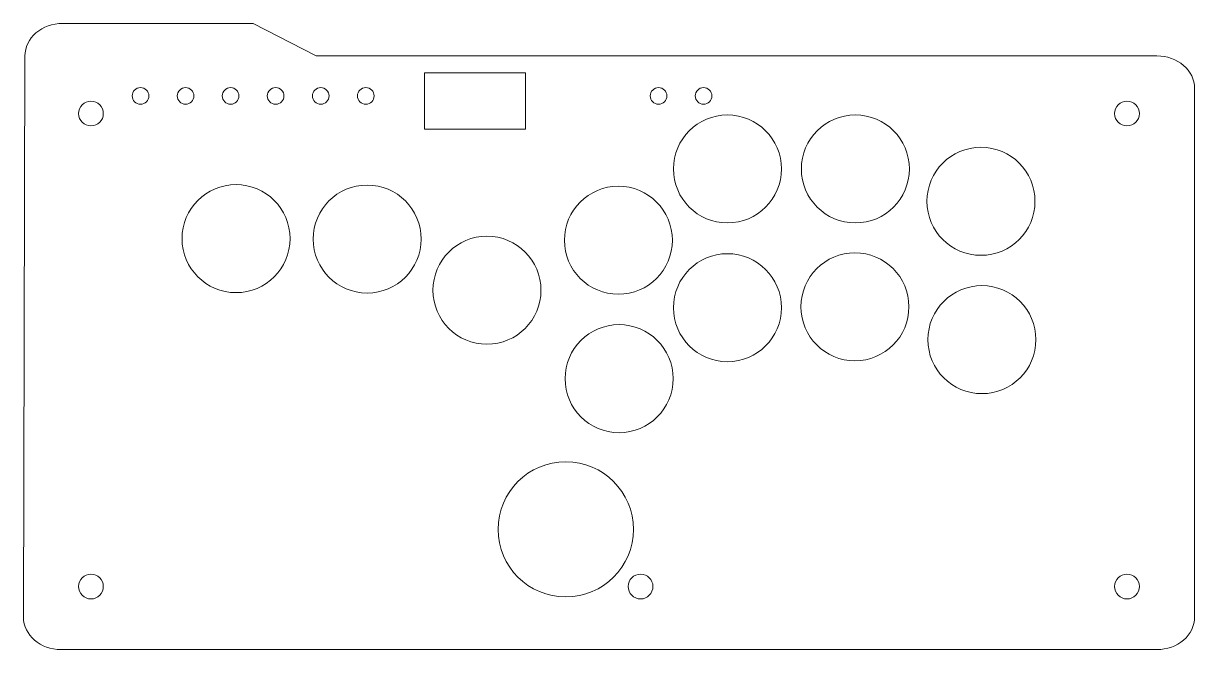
# Model space of a CAD drawing. Header units: inches. Extents: x -5.1 to 5.1, y -2.8 to 2.6.
import ezdxf

# ---------------------------------------------------------------- set-up
doc = ezdxf.new("R2010")
doc.units = ezdxf.units.IN
doc.header["$MEASUREMENT"] = 0
doc.layers.add('Layer 1', color=7, linetype='Continuous')

msp = doc.modelspace()

# ---------------------------------------------------------------- linework, layer by layer
at = {"layer": 'Layer 1', "color": 250, "lineweight": 18}
msp.add_lwpolyline([(-1.619, 1.713), (-0.734, 1.713), (-0.734, 2.205), (-1.619, 2.205), (-1.619, 1.713)], close=True, dxfattribs=at)
for centre, major_axis, ratio in [((1.03, 1.366), (0, 0.472), 1), ((2.148, 1.366), (0, 0.472), 1), ((3.246, 1.083), (0, 0.472), 1), ((-3.265, 0.757), (0, 0.472), 1), ((-2.119, 0.753), (0, 0.472), 1), ((0.077, 0.743), (0, 0.472), 1), ((-1.072, 0.306), (0, 0.472), 1), ((1.03, 0.153), (0, 0.472), 1), ((2.144, 0.161), (0, 0.472), 1), ((3.254, -0.126), (0, 0.472), 1), ((0.083, -0.467), (0, 0.472), 1), ((-0.383, -1.784), (0.591, 0), 0.999993)]:
    msp.add_ellipse(centre, major_axis=major_axis, ratio=ratio, dxfattribs=at)
at = {"layer": 'Layer 1', "color": 250, "lineweight": 9}
for points, knots in [([(-4.782, 2.638), (-4.869, 2.638), (-4.952, 2.608), (-5.014, 2.555), (-5.076, 2.501), (-5.11, 2.429), (-5.11, 2.354), (-5.11, 2.354), (-5.123, -2.551), (-5.123, -2.551), (-5.123, -2.708), (-4.976, -2.835), (-4.795, -2.835), (-4.795, -2.835), (4.784, -2.835), (4.784, -2.835), (4.871, -2.835), (4.955, -2.805), (5.017, -2.752), (5.078, -2.698), (5.113, -2.626), (5.113, -2.551), (5.113, -2.551), (5.113, 2.07), (5.113, 2.07), (5.113, 2.146), (5.078, 2.218), (5.017, 2.271), (4.955, 2.324), (4.871, 2.354), (4.784, 2.354), (4.784, 2.354), (-2.565, 2.354), (-2.565, 2.354), (-2.565, 2.354), (-3.116, 2.638), (-3.116, 2.638), (-3.116, 2.638), (-4.782, 2.638), (-4.782, 2.638)], [0, 0, 0, 0, 0.076923, 0.076923, 0.076923, 0.153846, 0.153846, 0.153846, 0.230769, 0.230769, 0.230769, 0.307692, 0.307692, 0.307692, 0.384615, 0.384615, 0.384615, 0.461538, 0.461538, 0.461538, 0.538462, 0.538462, 0.538462, 0.615385, 0.615385, 0.615385, 0.692308, 0.692308, 0.692308, 0.769231, 0.769231, 0.769231, 0.846154, 0.846154, 0.846154, 0.923077, 0.923077, 0.923077, 1, 1, 1, 1]), ([(-4.027, 2.004), (-4.027, 2.044), (-4.06, 2.077), (-4.1, 2.077), (-4.14, 2.077), (-4.173, 2.044), (-4.173, 2.004), (-4.173, 1.964), (-4.14, 1.931), (-4.1, 1.931), (-4.06, 1.931), (-4.027, 1.964), (-4.027, 2.004)], [0, 0, 0, 0, 0.25, 0.25, 0.25, 0.5, 0.5, 0.5, 0.75, 0.75, 0.75, 1, 1, 1, 1]), ([(-3.633, 2.004), (-3.633, 2.044), (-3.666, 2.077), (-3.706, 2.077), (-3.746, 2.077), (-3.779, 2.044), (-3.779, 2.004), (-3.779, 1.964), (-3.746, 1.931), (-3.706, 1.931), (-3.666, 1.931), (-3.633, 1.964), (-3.633, 2.004)], [0, 0, 0, 0, 0.25, 0.25, 0.25, 0.5, 0.5, 0.5, 0.75, 0.75, 0.75, 1, 1, 1, 1]), ([(-3.24, 2.004), (-3.24, 2.044), (-3.272, 2.077), (-3.312, 2.077), (-3.353, 2.077), (-3.385, 2.044), (-3.385, 2.004), (-3.385, 1.964), (-3.353, 1.931), (-3.312, 1.931), (-3.272, 1.931), (-3.24, 1.964), (-3.24, 2.004)], [0, 0, 0, 0, 0.25, 0.25, 0.25, 0.5, 0.5, 0.5, 0.75, 0.75, 0.75, 1, 1, 1, 1]), ([(-2.846, 2.004), (-2.846, 2.044), (-2.878, 2.077), (-2.919, 2.077), (-2.959, 2.077), (-2.992, 2.044), (-2.992, 2.004), (-2.992, 1.964), (-2.959, 1.931), (-2.919, 1.931), (-2.878, 1.931), (-2.846, 1.964), (-2.846, 2.004)], [0, 0, 0, 0, 0.25, 0.25, 0.25, 0.5, 0.5, 0.5, 0.75, 0.75, 0.75, 1, 1, 1, 1]), ([(-2.452, 2.004), (-2.452, 2.044), (-2.485, 2.077), (-2.525, 2.077), (-2.565, 2.077), (-2.598, 2.044), (-2.598, 2.004), (-2.598, 1.964), (-2.565, 1.931), (-2.525, 1.931), (-2.485, 1.931), (-2.452, 1.964), (-2.452, 2.004)], [0, 0, 0, 0, 0.25, 0.25, 0.25, 0.5, 0.5, 0.5, 0.75, 0.75, 0.75, 1, 1, 1, 1]), ([(-2.058, 2.004), (-2.058, 2.044), (-2.091, 2.077), (-2.131, 2.077), (-2.172, 2.077), (-2.204, 2.044), (-2.204, 2.004), (-2.204, 1.964), (-2.172, 1.931), (-2.131, 1.931), (-2.091, 1.931), (-2.058, 1.964), (-2.058, 2.004)], [0, 0, 0, 0, 0.25, 0.25, 0.25, 0.5, 0.5, 0.5, 0.75, 0.75, 0.75, 1, 1, 1, 1]), ([(0.501, 2.004), (0.501, 2.044), (0.468, 2.077), (0.428, 2.077), (0.388, 2.077), (0.355, 2.044), (0.355, 2.004), (0.355, 1.964), (0.388, 1.931), (0.428, 1.931), (0.468, 1.931), (0.501, 1.964), (0.501, 2.004)], [0, 0, 0, 0, 0.25, 0.25, 0.25, 0.5, 0.5, 0.5, 0.75, 0.75, 0.75, 1, 1, 1, 1]), ([(0.894, 2.004), (0.894, 2.044), (0.862, 2.077), (0.821, 2.077), (0.781, 2.077), (0.749, 2.044), (0.749, 2.004), (0.749, 1.964), (0.781, 1.931), (0.821, 1.931), (0.862, 1.931), (0.894, 1.964), (0.894, 2.004)], [0, 0, 0, 0, 0.25, 0.25, 0.25, 0.5, 0.5, 0.5, 0.75, 0.75, 0.75, 1, 1, 1, 1]), ([(-4.425, 1.85), (-4.425, 1.91), (-4.473, 1.959), (-4.533, 1.959), (-4.593, 1.959), (-4.641, 1.91), (-4.641, 1.85), (-4.641, 1.791), (-4.593, 1.742), (-4.533, 1.742), (-4.473, 1.742), (-4.425, 1.791), (-4.425, 1.85)], [0, 0, 0, 0, 0.25, 0.25, 0.25, 0.5, 0.5, 0.5, 0.75, 0.75, 0.75, 1, 1, 1, 1]), ([(4.631, 1.85), (4.631, 1.91), (4.582, 1.959), (4.522, 1.959), (4.462, 1.959), (4.414, 1.91), (4.414, 1.85), (4.414, 1.791), (4.462, 1.742), (4.522, 1.742), (4.582, 1.742), (4.631, 1.791), (4.631, 1.85)], [0, 0, 0, 0, 0.25, 0.25, 0.25, 0.5, 0.5, 0.5, 0.75, 0.75, 0.75, 1, 1, 1, 1]), ([(-4.425, -2.283), (-4.425, -2.224), (-4.473, -2.175), (-4.533, -2.175), (-4.593, -2.175), (-4.641, -2.224), (-4.641, -2.283), (-4.641, -2.343), (-4.593, -2.392), (-4.533, -2.392), (-4.473, -2.392), (-4.425, -2.343), (-4.425, -2.283)], [0, 0, 0, 0, 0.25, 0.25, 0.25, 0.5, 0.5, 0.5, 0.75, 0.75, 0.75, 1, 1, 1, 1]), ([(0.379, -2.283), (0.379, -2.224), (0.33, -2.175), (0.27, -2.175), (0.211, -2.175), (0.162, -2.224), (0.162, -2.283), (0.162, -2.343), (0.211, -2.392), (0.27, -2.392), (0.33, -2.392), (0.379, -2.343), (0.379, -2.283)], [0, 0, 0, 0, 0.25, 0.25, 0.25, 0.5, 0.5, 0.5, 0.75, 0.75, 0.75, 1, 1, 1, 1]), ([(4.631, -2.283), (4.631, -2.224), (4.582, -2.175), (4.522, -2.175), (4.462, -2.175), (4.414, -2.224), (4.414, -2.283), (4.414, -2.343), (4.462, -2.392), (4.522, -2.392), (4.582, -2.392), (4.631, -2.343), (4.631, -2.283)], [0, 0, 0, 0, 0.25, 0.25, 0.25, 0.5, 0.5, 0.5, 0.75, 0.75, 0.75, 1, 1, 1, 1])]:
    msp.add_open_spline(points, degree=3, knots=knots, dxfattribs=at)

doc.saveas('drawing.dxf')
